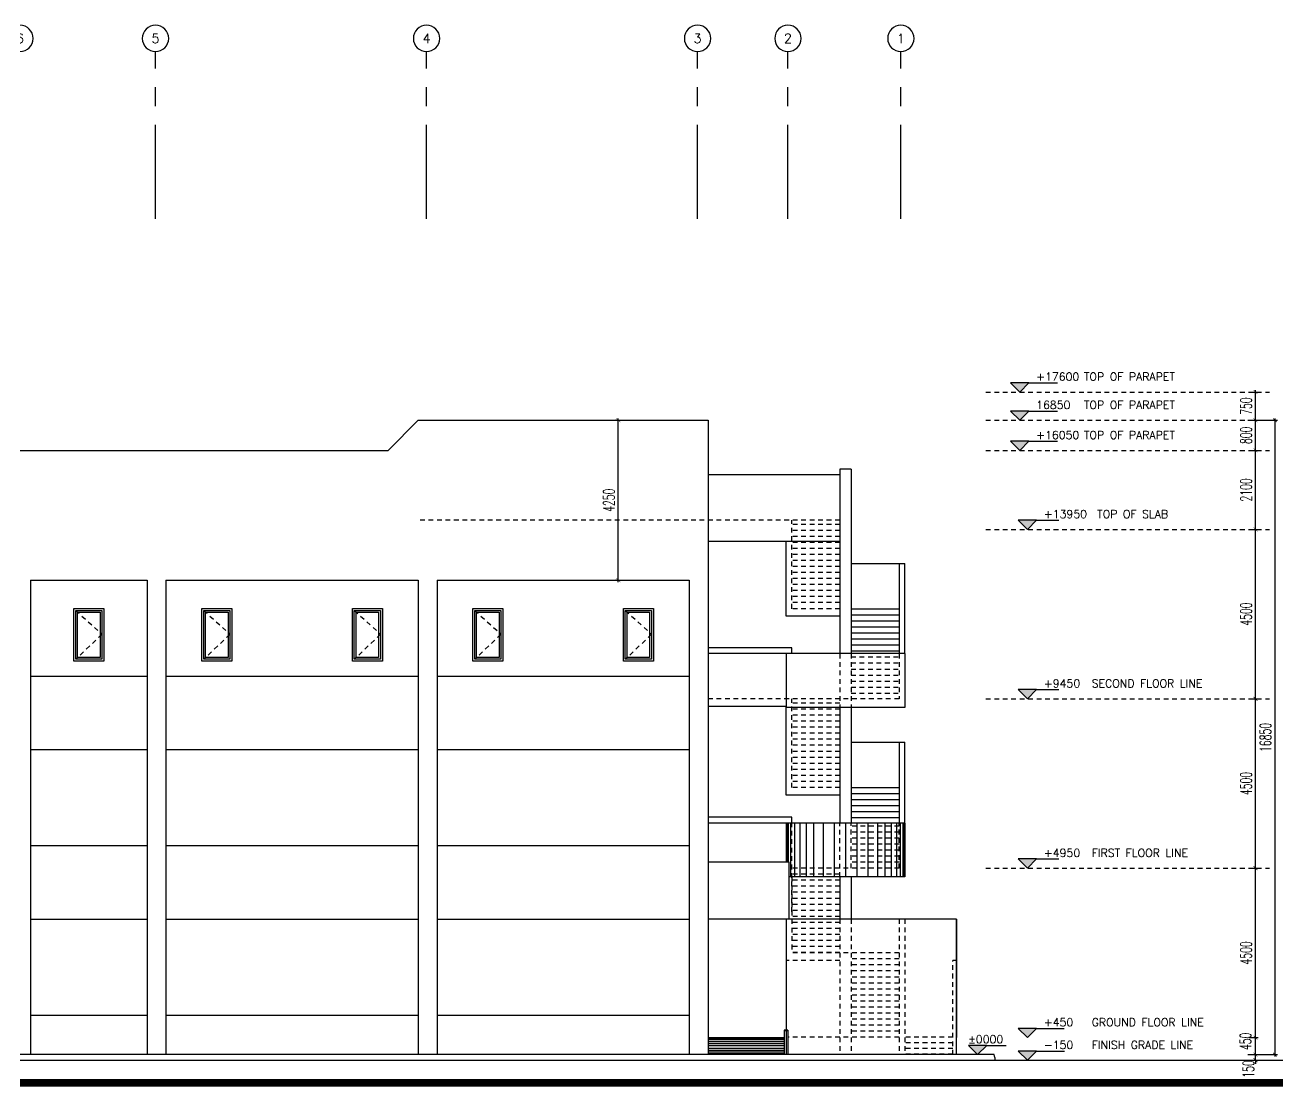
# Model space of a CAD drawing. Extents: x 417569 to 835280, y 43365 to 86819.
# Drawn here: x 417803.84 to 417837.36, y 43396.79 to 43424.99 of the extents above; entities that cross this region are included whole.
import ezdxf
from ezdxf.enums import TextEntityAlignment as Align

# ---------------------------------------------------------------- set-up
doc = ezdxf.new("R2010")
doc.units = 0
doc.header["$MEASUREMENT"] = 0
doc.header["$PDMODE"] = 3
doc.header["$PDSIZE"] = 0.1
doc.linetypes.add('CENTERX2', pattern=[4, 2.5, -0.5, 0.5, -0.5])
doc.linetypes.add('HIDDEN2', pattern=[0.1875, 0.125, -0.0625])
doc.layers.get('0').update_dxf_attribs({"linetype": 'CONTINUOUS'})
doc.layers.get('DEFPOINTS').update_dxf_attribs({"linetype": 'CONTINUOUS'})
for name, color, linetype in [('AX', 6, 'CONTINUOUS'), ('AX-CR', 2, 'CONTINUOUS'), ('AX-TXT', 2, 'CONTINUOUS'), ('AXES', 11, 'CENTERX2'), ('DIM-OUT', 4, 'CONTINUOUS'), ('EL', 2, 'CONTINUOUS'), ('EL-LEVS', 4, 'CONTINUOUS'), ('EL-LEVT', 4, 'CONTINUOUS'), ('Handrail', 4, 'CONTINUOUS'), ('HAT', 11, 'CONTINUOUS'), ('ROOF', 7, 'CONTINUOUS'), ('WALL', 2, 'CONTINUOUS'), ('WIN', 4, 'CONTINUOUS')]:
    doc.layers.add(name, color=color, linetype=linetype)
doc.styles.add('ROMANS', font='ROMANS.shx', dxfattribs={"width": 0.6})
doc.styles.add('S', font='ROMANS.SHX')
doc.dimstyles.new('STANDARD in', dxfattribs={"dimtxt": 0.3, "dimasz": 0.1, "dimexe": 0.07, "dimexo": 0.05, "dimgap": 0.1, "dimtad": 1, "dimdec": 0, "dimlfac": 1000, "dimzin": 0, "dimdsep": 46, "dimtxsty": 'ROMANS', "dimblk": 'ARCHTICK', "dimcen": 0.05, "dimdle": 0.05, "dimclrd": 4, "dimclre": 4, "dimclrt": 2, "dimadec": 0, "dimazin": 0, "dimtfac": 1, "dimtdec": 0, "dimtmove": 2, "dimatfit": 3, "dimldrblk": 'ARCHTICK', "dimfxl": 0, "dimtolj": 1, "dimtzin": 0, "dimarcsym": 0})

# ---------------------------------------------------------------- blocks, each defined once
blk = doc.blocks.new('_ARCHTICK')
at = {"color": 0, "linetype": 'ByBlock', "const_width": 0.15}
blk.add_lwpolyline([(-0.5, -0.5), (0.5, 0.5)], dxfattribs=at)
blk = doc.blocks.new('*D27')
at = {"layer": 'DEFPOINTS', "color": 0}
for p in [(417819.598671718, 43414.50018142045), (417819.598671718, 43414.50018142045), (417819.598671718, 43410.25018142046)]:
    blk.add_point(p, dxfattribs=at)
at = {"layer": 'DIM-OUT', "color": 4, "lineweight": -2}
for p, q in [((417819.548671718, 43414.50018142045), (417819.528671718, 43414.50018142045)), ((417819.598671718, 43410.20018142046), (417819.598671718, 43414.55018142045)), ((417819.548671718, 43410.25018142046), (417819.528671718, 43410.25018142046))]:
    blk.add_line(p, q, dxfattribs=at)
at = {"layer": 'DIM-OUT', "color": 4, "lineweight": -2, "xscale": 0.1, "yscale": 0.1, "zscale": 0.1}
for p, rotation in [((417819.598671718, 43414.50018142045), 90), ((417819.598671718, 43410.25018142046), 270)]:
    blk.add_blockref('_ARCHTICK', p, dxfattribs=dict(at, rotation=rotation))
at = {"layer": 'DIM-OUT', "color": 2, "insert": (417819.348671718, 43412.37518142052), "char_height": 0.3, "attachment_point": 5, "rotation": 90, "style": 'ROMANS'}
blk.add_mtext('\\A1;4250', dxfattribs=at)
blk = doc.blocks.new('AXU')
at = {"layer": 'AX-CR'}
blk.add_circle((0, 350), 350.0000000000014, dxfattribs=at)
at = {"layer": 'AX-TXT', "style": 'ROMANS'}
blk.add_attdef('AX', text='', height=250, dxfattribs=at).set_placement((0, 350), align=Align.MIDDLE)
blk = doc.blocks.new('EL-LEV1')
at = {"layer": 'EL-LEVS'}
blk.add_lwpolyline([(0, 0), (300, 300), (-300, 300)], close=True, dxfattribs=at)
blk.add_solid([(-300, 300), (300, 300), (0, 0)], dxfattribs=at)
at = {"layer": 'EL-LEVT', "style": 'S'}
for tag, p in [('+0000', (534.4857658797991, 369.2273060267325)), ('ELEVATION', (2089.131969895971, 369.2273060267325))]:
    blk.add_attdef(tag, p, '', height=260, dxfattribs=at)
blk = doc.blocks.new('*D37')
at = {"layer": 'DEFPOINTS', "color": 0}
for p in [(417836.2960286603, 43397.65018142045), (417836.5248299839, 43397.65018142045), (417836.2960286603, 43397.50018142044)]:
    blk.add_point(p, dxfattribs=at)
at = {"layer": 'DIM-OUT', "color": 4, "lineweight": -2}
for p, q in [((417836.3460286603, 43397.65018142045), (417836.594829984, 43397.65018142045)), ((417836.5248299839, 43397.65018142045), (417836.5248299839, 43397.75018142045)), ((417836.5248299839, 43397.50018142044), (417836.5248299839, 43397.65018142045)), ((417836.3460286603, 43397.50018142044), (417836.594829984, 43397.50018142044)), ((417836.5248299839, 43397.50018142044), (417836.5248299839, 43397.40018142045))]:
    blk.add_line(p, q, dxfattribs=at)
at = {"layer": 'DIM-OUT', "color": 4, "lineweight": -2, "xscale": 0.1, "yscale": 0.1, "zscale": 0.1}
for p, rotation in [((417836.5248299839, 43397.65018142045), 270), ((417836.5248299839, 43397.50018142044), 90)]:
    blk.add_blockref('_ARCHTICK', p, dxfattribs=dict(at, rotation=rotation))
at = {"layer": 'DIM-OUT', "color": 2, "insert": (417836.3353394685, 43397.26596069432), "char_height": 0.3, "attachment_point": 5, "rotation": 90, "style": 'ROMANS'}
blk.add_mtext('\\A1;150', dxfattribs=at)
blk = doc.blocks.new('*D38')
at = {"layer": 'DEFPOINTS', "color": 0}
for p in [(417836.2960286604, 43398.10018142045), (417836.5248299839, 43398.10018142045), (417836.2960286603, 43397.65018142045)]:
    blk.add_point(p, dxfattribs=at)
at = {"layer": 'DIM-OUT', "color": 4, "lineweight": -2}
for p, q in [((417836.3460286604, 43398.10018142045), (417836.594829984, 43398.10018142045)), ((417836.5248299839, 43397.60018142045), (417836.5248299839, 43398.15018142045)), ((417836.3460286603, 43397.65018142045), (417836.594829984, 43397.65018142045))]:
    blk.add_line(p, q, dxfattribs=at)
at = {"layer": 'DIM-OUT', "color": 4, "lineweight": -2, "xscale": 0.1, "yscale": 0.1, "zscale": 0.1}
for p, rotation in [((417836.5248299839, 43398.10018142045), 90), ((417836.5248299839, 43397.65018142045), 270)]:
    blk.add_blockref('_ARCHTICK', p, dxfattribs=dict(at, rotation=rotation))
at = {"layer": 'DIM-OUT', "color": 2, "insert": (417836.2592613706, 43398.00100755187), "char_height": 0.3, "attachment_point": 5, "rotation": 90, "style": 'ROMANS'}
blk.add_mtext('\\A1;450', dxfattribs=at)
blk = doc.blocks.new('*D39')
at = {"layer": 'DEFPOINTS', "color": 0}
for p in [(417836.2960286603, 43402.60018142044), (417836.5248299839, 43402.60018142044), (417836.2960286604, 43398.10018142045)]:
    blk.add_point(p, dxfattribs=at)
at = {"layer": 'DIM-OUT', "color": 4, "lineweight": -2}
for p, q in [((417836.3460286603, 43402.60018142044), (417836.594829984, 43402.60018142044)), ((417836.5248299839, 43398.05018142045), (417836.5248299839, 43402.65018142045)), ((417836.3460286604, 43398.10018142045), (417836.594829984, 43398.10018142045))]:
    blk.add_line(p, q, dxfattribs=at)
at = {"layer": 'DIM-OUT', "color": 4, "lineweight": -2, "xscale": 0.1, "yscale": 0.1, "zscale": 0.1}
for p, rotation in [((417836.5248299839, 43402.60018142044), 90), ((417836.5248299839, 43398.10018142045), 270)]:
    blk.add_blockref('_ARCHTICK', p, dxfattribs=dict(at, rotation=rotation))
at = {"layer": 'DIM-OUT', "color": 2, "insert": (417836.2748299839, 43400.35018142051), "char_height": 0.3, "attachment_point": 5, "rotation": 90, "style": 'ROMANS'}
blk.add_mtext('\\A1;4500', dxfattribs=at)
blk = doc.blocks.new('*D40')
at = {"layer": 'DEFPOINTS', "color": 0}
for p in [(417836.2960286603, 43407.10018142044), (417836.5248299839, 43407.10018142044), (417836.2960286603, 43402.60018142044)]:
    blk.add_point(p, dxfattribs=at)
at = {"layer": 'DIM-OUT', "color": 4, "lineweight": -2}
for p, q in [((417836.3460286603, 43407.10018142044), (417836.594829984, 43407.10018142044)), ((417836.5248299839, 43402.55018142044), (417836.5248299839, 43407.15018142045)), ((417836.3460286603, 43402.60018142044), (417836.594829984, 43402.60018142044))]:
    blk.add_line(p, q, dxfattribs=at)
at = {"layer": 'DIM-OUT', "color": 4, "lineweight": -2, "xscale": 0.1, "yscale": 0.1, "zscale": 0.1}
for p, rotation in [((417836.5248299839, 43407.10018142044), 90), ((417836.5248299839, 43402.60018142044), 270)]:
    blk.add_blockref('_ARCHTICK', p, dxfattribs=dict(at, rotation=rotation))
at = {"layer": 'DIM-OUT', "color": 2, "insert": (417836.2748299839, 43404.85018142051), "char_height": 0.3, "attachment_point": 5, "rotation": 90, "style": 'ROMANS'}
blk.add_mtext('\\A1;4500', dxfattribs=at)
blk = doc.blocks.new('*D41')
at = {"layer": 'DEFPOINTS', "color": 0}
for p in [(417836.2960286603, 43411.60018142044), (417836.5248299839, 43411.60018142044), (417836.2960286603, 43407.10018142044)]:
    blk.add_point(p, dxfattribs=at)
at = {"layer": 'DIM-OUT', "color": 4, "lineweight": -2}
for p, q in [((417836.5248299839, 43407.05018142044), (417836.5248299839, 43411.65018142045)), ((417836.3460286603, 43411.60018142044), (417836.594829984, 43411.60018142044)), ((417836.3460286603, 43407.10018142044), (417836.594829984, 43407.10018142044))]:
    blk.add_line(p, q, dxfattribs=at)
at = {"layer": 'DIM-OUT', "color": 4, "lineweight": -2, "xscale": 0.1, "yscale": 0.1, "zscale": 0.1}
for p, rotation in [((417836.5248299839, 43411.60018142044), 90), ((417836.5248299839, 43407.10018142044), 270)]:
    blk.add_blockref('_ARCHTICK', p, dxfattribs=dict(at, rotation=rotation))
at = {"layer": 'DIM-OUT', "color": 2, "insert": (417836.2748299839, 43409.35018142051), "char_height": 0.3, "attachment_point": 5, "rotation": 90, "style": 'ROMANS'}
blk.add_mtext('\\A1;4500', dxfattribs=at)
blk = doc.blocks.new('*D42')
at = {"layer": 'DEFPOINTS', "color": 0}
for p in [(417836.2960286603, 43413.70018142044), (417836.5248299839, 43413.70018142044), (417836.2960286603, 43411.60018142044)]:
    blk.add_point(p, dxfattribs=at)
at = {"layer": 'DIM-OUT', "color": 4, "lineweight": -2}
for p, q in [((417836.3460286603, 43413.70018142044), (417836.594829984, 43413.70018142044)), ((417836.5248299839, 43411.55018142044), (417836.5248299839, 43413.75018142044)), ((417836.3460286603, 43411.60018142044), (417836.594829984, 43411.60018142044))]:
    blk.add_line(p, q, dxfattribs=at)
at = {"layer": 'DIM-OUT', "color": 4, "lineweight": -2, "xscale": 0.1, "yscale": 0.1, "zscale": 0.1}
for p, rotation in [((417836.5248299839, 43413.70018142044), 90), ((417836.5248299839, 43411.60018142044), 270)]:
    blk.add_blockref('_ARCHTICK', p, dxfattribs=dict(at, rotation=rotation))
at = {"layer": 'DIM-OUT', "color": 2, "insert": (417836.2748299839, 43412.65018142051), "char_height": 0.3, "attachment_point": 5, "rotation": 90, "style": 'ROMANS'}
blk.add_mtext('\\A1;2100', dxfattribs=at)
blk = doc.blocks.new('*D43')
at = {"layer": 'DEFPOINTS', "color": 0}
for p in [(417836.2960286603, 43414.50018142044), (417836.5248299839, 43414.50018142044), (417836.2960286603, 43413.70018142044)]:
    blk.add_point(p, dxfattribs=at)
at = {"layer": 'DIM-OUT', "color": 4, "lineweight": -2}
for p, q in [((417836.3460286603, 43414.50018142044), (417836.594829984, 43414.50018142044)), ((417836.5248299839, 43413.65018142044), (417836.5248299839, 43414.55018142045)), ((417836.3460286603, 43413.70018142044), (417836.594829984, 43413.70018142044))]:
    blk.add_line(p, q, dxfattribs=at)
at = {"layer": 'DIM-OUT', "color": 4, "lineweight": -2, "xscale": 0.1, "yscale": 0.1, "zscale": 0.1}
for p, rotation in [((417836.5248299839, 43414.50018142044), 90), ((417836.5248299839, 43413.70018142044), 270)]:
    blk.add_blockref('_ARCHTICK', p, dxfattribs=dict(at, rotation=rotation))
at = {"layer": 'DIM-OUT', "color": 2, "insert": (417836.2748299839, 43414.10018142051), "char_height": 0.3, "attachment_point": 5, "rotation": 90, "style": 'ROMANS'}
blk.add_mtext('\\A1;800', dxfattribs=at)
blk = doc.blocks.new('*D44')
at = {"layer": 'DEFPOINTS', "color": 0}
for p in [(417836.2960286603, 43415.25018142045), (417836.5248299839, 43415.25018142045), (417836.2960286603, 43414.50018142044)]:
    blk.add_point(p, dxfattribs=at)
at = {"layer": 'DIM-OUT', "color": 4, "lineweight": -2}
for p, q in [((417836.5248299839, 43414.45018142044), (417836.5248299839, 43415.30018142045)), ((417836.3460286603, 43415.25018142045), (417836.594829984, 43415.25018142045)), ((417836.3460286603, 43414.50018142044), (417836.594829984, 43414.50018142044))]:
    blk.add_line(p, q, dxfattribs=at)
at = {"layer": 'DIM-OUT', "color": 4, "lineweight": -2, "xscale": 0.1, "yscale": 0.1, "zscale": 0.1}
for p, rotation in [((417836.5248299839, 43415.25018142045), 90), ((417836.5248299839, 43414.50018142044), 270)]:
    blk.add_blockref('_ARCHTICK', p, dxfattribs=dict(at, rotation=rotation))
at = {"layer": 'DIM-OUT', "color": 2, "insert": (417836.2748299839, 43414.87518142052), "char_height": 0.3, "attachment_point": 5, "rotation": 90, "style": 'ROMANS'}
blk.add_mtext('\\A1;750', dxfattribs=at)
blk = doc.blocks.new('*D45')
at = {"layer": 'DEFPOINTS', "color": 0}
for p in [(417836.26862341, 43414.50018142044), (417836.2686234099, 43397.65018142045), (417837.0396904245, 43397.65018142045)]:
    blk.add_point(p, dxfattribs=at)
at = {"layer": 'DIM-OUT', "color": 4, "lineweight": -2}
for p, q in [((417836.31862341, 43414.50018142044), (417837.1096904245, 43414.50018142044)), ((417837.0396904245, 43414.55018142045), (417837.0396904245, 43397.60018142044)), ((417836.3186234099, 43397.65018142045), (417837.1096904245, 43397.65018142045))]:
    blk.add_line(p, q, dxfattribs=at)
at = {"layer": 'DIM-OUT', "color": 4, "lineweight": -2, "xscale": 0.1, "yscale": 0.1, "zscale": 0.1}
for p, rotation in [((417837.0396904245, 43414.50018142044), 90), ((417837.0396904245, 43397.65018142045), 270)]:
    blk.add_blockref('_ARCHTICK', p, dxfattribs=dict(at, rotation=rotation))
at = {"layer": 'DIM-OUT', "color": 2, "insert": (417836.7896904245, 43406.07518142051), "char_height": 0.3, "attachment_point": 5, "rotation": 90, "style": 'ROMANS'}
blk.add_mtext('\\A1;16850', dxfattribs=at)

msp = doc.modelspace()

# ---------------------------------------------------------------- linework, layer by layer
for p, q in [((417825.4826596062, 43413.05018142045), (417821.9826596062, 43413.05018142045)), ((417825.4826596061, 43411.28018142046), (417821.9826596063, 43411.28018142045)), ((417824.0576595934, 43409.29517292607), (417824.0576595934, 43411.28018142046)), ((417825.7826596063, 43410.69597581297), (417827.0576596062, 43410.69597581297)), ((417827.0576596062, 43410.69597581297), (417827.0576596062, 43408.30018142045)), ((417827.0576596062, 43410.69597581297), (417827.2076595943, 43410.69597581297)), ((417827.2076595943, 43408.30018142045), (417827.2076595943, 43410.69597581297)), ((417825.4826596063, 43409.29517292607), (417824.0576595934, 43409.29517292607)), ((417824.2076595817, 43408.45345244849), (417821.9826596064, 43408.4534524485)), ((417824.0576595933, 43408.30018142045), (417821.9826596062, 43408.30018142045)), ((417824.2076595817, 43408.3001814205), (417824.2076595817, 43408.45345244849)), ((417824.0576595931, 43406.90018142045), (417821.9826596062, 43406.90018142045)), ((417824.0576595934, 43404.54517292607), (417824.0576595934, 43406.90018142045)), ((417825.7826596063, 43405.94597581297), (417827.0576596062, 43405.94597581297)), ((417827.0576596062, 43405.94597581297), (417827.0576596062, 43403.80018142045)), ((417827.0576596062, 43405.94597581297), (417827.2076595943, 43405.94597581297)), ((417827.2076595943, 43403.80018142045), (417827.2076595943, 43405.94597581297)), ((417825.4826596063, 43404.54517292607), (417824.0576595934, 43404.54517292607)), ((417824.2076595817, 43403.95345244849), (417821.9826596064, 43403.9534524485)), ((417824.2076595817, 43403.95345244849), (417821.9826596064, 43403.9534524485)), ((417824.2076595817, 43403.8001814205), (417824.2076595817, 43403.95345244849)), ((417824.2076595817, 43403.8001814205), (417824.2076595817, 43403.95345244849)), ((417824.0576595934, 43403.80018142045), (417821.9826596064, 43403.80018142045)), ((417824.0576595932, 43401.25997196534), (417824.0576595932, 43401.25018142044))]:
    msp.add_line(p, q)
at = {"color": 11, "linetype": 'HIDDEN2'}
for p, q in [((417825.4826596062, 43411.85018142045), (417814.2531838061, 43411.85018142033)), ((417824.2076595817, 43409.49517292606), (417824.2076595817, 43411.85018142045)), ((417825.4826596062, 43411.73517292611), (417824.2076595817, 43411.73517292611)), ((417825.4826596062, 43411.57517292611), (417824.2076595817, 43411.57517292611)), ((417825.4826596062, 43411.41517292611), (417824.2076595817, 43411.41517292611)), ((417825.4826596062, 43411.2551729261), (417824.2076595817, 43411.2551729261)), ((417825.4826596062, 43411.0951729261), (417824.2076595817, 43411.0951729261)), ((417825.4826596062, 43410.9351729261), (417824.2076595817, 43410.9351729261)), ((417825.4826596062, 43410.77517292609), (417824.2076595817, 43410.77517292609)), ((417825.4826596062, 43410.61517292609), (417824.2076595817, 43410.61517292609)), ((417825.4826596062, 43410.45517292609), (417824.2076595817, 43410.45517292609)), ((417825.4826596062, 43410.29517292608), (417824.2076595817, 43410.29517292608)), ((417825.4826596062, 43410.13517292608), (417824.2076595817, 43410.13517292608)), ((417825.4826596062, 43409.97517292608), (417824.2076595817, 43409.97517292608)), ((417825.4826596062, 43409.81517292607), (417824.2076595817, 43409.81517292607)), ((417825.4826596062, 43409.65517292607), (417824.2076595817, 43409.65517292607)), ((417825.4826596062, 43409.49517292606), (417824.2076595817, 43409.49517292606)), ((417825.4826596061, 43408.30018142045), (417825.4826596061, 43406.86965182544)), ((417825.7826596063, 43408.30018142045), (417825.7826596063, 43406.86965182544)), ((417827.0576596062, 43408.30018142045), (417827.0576596061, 43407.10018142046)), ((417825.7826596063, 43408.21277292605), (417827.0576596062, 43408.21277292605)), ((417825.7826596063, 43408.05197292606), (417827.0576596062, 43408.05197292606)), ((417825.7826596063, 43407.89117292606), (417827.0576596062, 43407.89117292606)), ((417825.7826596063, 43407.73037292606), (417827.0576596062, 43407.73037292606)), ((417825.7826596063, 43407.56957292606), (417827.0576596062, 43407.56957292606)), ((417825.7826596063, 43407.40877292606), (417827.0576596062, 43407.40877292606)), ((417827.0576596061, 43407.10018142045), (417821.9826596062, 43407.10018142045)), ((417824.2076595817, 43404.74517292606), (417824.2076595817, 43407.10018142045)), ((417825.4826596062, 43406.98517292611), (417824.2076595817, 43406.98517292611)), ((417825.7826596063, 43407.24797292607), (417827.0576596062, 43407.24797292607)), ((417825.4826596062, 43406.82517292611), (417824.2076595817, 43406.82517292611)), ((417825.4826596062, 43406.66517292611), (417824.2076595817, 43406.66517292611)), ((417825.4826596062, 43406.5051729261), (417824.2076595817, 43406.5051729261)), ((417825.4826596062, 43406.3451729261), (417824.2076595817, 43406.3451729261)), ((417825.4826596062, 43406.1851729261), (417824.2076595817, 43406.1851729261)), ((417825.4826596062, 43406.02517292609), (417824.2076595817, 43406.02517292609)), ((417825.4826596062, 43405.86517292609), (417824.2076595817, 43405.86517292609)), ((417825.4826596062, 43405.70517292609), (417824.2076595817, 43405.70517292609)), ((417825.4826596062, 43405.54517292608), (417824.2076595817, 43405.54517292608)), ((417825.4826596062, 43405.38517292608), (417824.2076595817, 43405.38517292608)), ((417825.4826596062, 43405.22517292608), (417824.2076595817, 43405.22517292608)), ((417825.4826596062, 43405.06517292607), (417824.2076595817, 43405.06517292607)), ((417825.4826596062, 43404.90517292607), (417824.2076595817, 43404.90517292607)), ((417825.4826596062, 43404.74517292606), (417824.2076595817, 43404.74517292606)), ((417824.2076595817, 43401.44517292611), (417824.2076595817, 43403.8001814205)), ((417825.4826596059, 43402.36965182544), (417825.4826596061, 43403.80018142042)), ((417825.7826596062, 43402.60018142044), (417825.7826596063, 43403.80018142042)), ((417827.0576596062, 43403.72018142047), (417825.7826596061, 43403.72018142047)), ((417827.0576596062, 43402.60018142045), (417827.0576596062, 43403.80018142045)), ((417827.0576596062, 43403.56018142046), (417825.7826596061, 43403.56018142046)), ((417827.0576596062, 43403.40018142046), (417825.7826596061, 43403.40018142046)), ((417827.0576596062, 43403.40018142046), (417825.7826596061, 43403.40018142046)), ((417827.0576596062, 43403.40018142046), (417825.7826596061, 43403.40018142046)), ((417827.0576596062, 43403.24018142046), (417825.7826596061, 43403.24018142046)), ((417827.0576596062, 43403.08018142045), (417825.7826596061, 43403.08018142045)), ((417827.0576596062, 43402.92018142045), (417825.7826596061, 43402.92018142045)), ((417827.0576596062, 43402.60018142044), (417824.2076595817, 43402.60018142045)), ((417827.0576596062, 43402.76018142045), (417825.7826596061, 43402.76018142045)), ((417825.482659606, 43402.44018142045), (417824.2076595817, 43402.44018142045)), ((417824.2076595817, 43402.36965182544), (417824.2076595816, 43400.35018142046)), ((417825.482659606, 43402.28018142044), (417824.2076595817, 43402.28018142044)), ((417825.482659606, 43402.12018142044), (417824.2076595817, 43402.12018142044)), ((417825.482659606, 43401.96018142044), (417824.2076595817, 43401.96018142044)), ((417825.482659606, 43401.80018142043), (417824.2076595817, 43401.80018142043)), ((417825.482659606, 43401.64018142043), (417824.2076595817, 43401.64018142043)), ((417825.482659606, 43401.48018142043), (417824.2076595817, 43401.48018142043)), ((417825.482659606, 43401.32018142042), (417824.2076595817, 43401.32018142042)), ((417825.4826596063, 43401.25018142044), (417825.4826596063, 43397.65018142045)), ((417825.7826596063, 43401.25018142045), (417825.7826596063, 43397.65018142045)), ((417827.0576596062, 43401.25018142045), (417827.0576596062, 43397.65018142045)), ((417827.2076595944, 43401.25018142046), (417827.2076595944, 43397.65018142046)), ((417825.482659606, 43401.16018142042), (417824.2076595817, 43401.16018142042)), ((417825.482659606, 43401.00018142042), (417824.2076595817, 43401.00018142042)), ((417825.482659606, 43400.84018142041), (417824.2076595817, 43400.84018142041)), ((417825.482659606, 43400.68018142041), (417824.2076595817, 43400.68018142041)), ((417825.482659606, 43400.5201814204), (417824.2076595817, 43400.5201814204)), ((417825.482659606, 43400.3601814204), (417824.2076595817, 43400.3601814204)), ((417827.0576596063, 43400.35018142046), (417824.2076595817, 43400.35018142046)), ((417825.4826596063, 43400.15018142045), (417824.0576595932, 43400.15018142047)), ((417827.0576596063, 43400.19018142046), (417825.7826596063, 43400.19018142046)), ((417827.0576596063, 43400.03018142046), (417825.7826596063, 43400.03018142046)), ((417828.4826595944, 43397.65018142045), (417828.4826595943, 43400.15018142045)), ((417828.5826595824, 43400.15018142045), (417828.4826595943, 43400.15018142045)), ((417827.0576596063, 43399.87018142045), (417825.7826596063, 43399.87018142045)), ((417827.0576596063, 43399.71018142045), (417825.7826596063, 43399.71018142045)), ((417827.0576596063, 43399.55018142045), (417825.7826596063, 43399.55018142045)), ((417827.0576596063, 43399.39018142044), (417825.7826596063, 43399.39018142044)), ((417827.0576596063, 43399.23018142044), (417825.7826596063, 43399.23018142044)), ((417827.0576596063, 43399.07018142044), (417825.7826596063, 43399.07018142044)), ((417827.0576596063, 43398.91018142043), (417825.7826596063, 43398.91018142043)), ((417827.0576596063, 43398.75018142043), (417825.7826596063, 43398.75018142043)), ((417827.0576596063, 43398.59018142043), (417825.7826596063, 43398.59018142043)), ((417827.0576596063, 43398.43018142042), (417825.7826596063, 43398.43018142042)), ((417827.0576596063, 43398.27018142042), (417825.7826596063, 43398.27018142042)), ((417827.0576596063, 43398.11018142042), (417824.1026595943, 43398.11018142042)), ((417828.4826595944, 43398.11018142042), (417827.2076595944, 43398.11018142042)), ((417828.4826595944, 43397.96018142041), (417827.2076595944, 43397.96018142041)), ((417828.4826595944, 43397.81018142041), (417827.2076595944, 43397.81018142041)), ((417828.4826595944, 43397.66018142041), (417827.2076595944, 43397.66018142041))]:
    msp.add_line(p, q, dxfattribs=at)
at = {"layer": 'AXES'}
for p, q in [((417807.3038122185, 43419.84817396606), (417807.3038122185, 43424.29383098106)), ((417814.5038122186, 43419.84817396606), (417814.5038122186, 43424.29383098106)), ((417821.7038122186, 43419.84817396606), (417821.7038122186, 43424.29383098106)), ((417824.1038122186, 43419.84817396606), (417824.1038122186, 43424.29383098106)), ((417827.1038122186, 43419.84817396606), (417827.1038122186, 43424.29383098106))]:
    msp.add_line(p, q, dxfattribs=at)
at = {"layer": 'EL', "color": 6}
for p, q in [((417814.2826596063, 43414.50018142046), (417813.4826596064, 43413.70018142046)), ((417814.2826596063, 43414.50018142046), (417821.9826596063, 43414.50018142045)), ((417821.9826596063, 43414.50018142045), (417821.9826596062, 43397.65018142045)), ((417789.3326595954, 43413.70018142046), (417813.4826596064, 43413.70018142046)), ((417803.9826596062, 43410.25018142046), (417803.9826596062, 43397.65018142045)), ((417803.9826596062, 43410.25018142046), (417807.0826595825, 43410.25018142047)), ((417807.0826595825, 43410.25018142047), (417807.0826595824, 43397.65018142045)), ((417807.5826596062, 43410.25018142047), (417807.5826596062, 43397.65018142045)), ((417807.5826596063, 43410.25018142047), (417814.2832879832, 43410.25018142046)), ((417814.2826596063, 43410.25018142046), (417814.2826596063, 43397.65018142045)), ((417814.2832879832, 43410.25018142047), (417814.2832879831, 43397.65018142045)), ((417814.7832880068, 43410.25018142044), (417814.7832880068, 43397.65018142045)), ((417814.7832880068, 43410.25018142047), (417821.4826595825, 43410.25018142046)), ((417821.4826595825, 43410.25018142046), (417821.4826595825, 43397.65018142045))]:
    msp.add_line(p, q, dxfattribs=at)
at = {"layer": 'EL', "color": 4}
for p, q in [((417825.7826596063, 43409.49517292606), (417827.0576596062, 43409.49517292606)), ((417825.7826596063, 43409.33517292606), (417827.0576596062, 43409.33517292606)), ((417825.7826596063, 43409.17517292606), (417827.0576596062, 43409.17517292606)), ((417825.7826596063, 43409.01517292605), (417827.0576596062, 43409.01517292605)), ((417825.7826596063, 43408.85517292605), (417827.0576596062, 43408.85517292605)), ((417825.7826596063, 43408.69517292605), (417827.0576596062, 43408.69517292605)), ((417825.7826596063, 43408.53437292605), (417827.0576596062, 43408.53437292605)), ((417825.7826596063, 43408.37357292605), (417827.0576596062, 43408.37357292605)), ((417825.7826596063, 43404.74517292606), (417827.0576596062, 43404.74517292606)), ((417825.7826596063, 43404.58517292606), (417827.0576596062, 43404.58517292606)), ((417825.7826596063, 43404.42517292606), (417827.0576596062, 43404.42517292606)), ((417825.7826596063, 43404.26517292605), (417827.0576596062, 43404.26517292605)), ((417825.7826596063, 43404.10517292605), (417827.0576596062, 43404.10517292605)), ((417825.7826596063, 43403.94517292605), (417827.0576596062, 43403.94517292605))]:
    msp.add_line(p, q, dxfattribs=at)
at = {"layer": 'EL'}
for p, q in [((417824.0576595934, 43408.30018142045), (417824.0576595932, 43406.86965182544)), ((417827.2076595944, 43408.30018142045), (417824.0576595934, 43408.30018142045)), ((417827.2076595943, 43408.30018142045), (417827.2076595944, 43406.86965182543)), ((417827.2076595944, 43406.86965182544), (417824.0576595932, 43406.86965182544)), ((417824.0576595934, 43403.80018142045), (417824.0576595932, 43402.75997196533)), ((417827.2076595944, 43403.80018142045), (417824.0576595934, 43403.80018142045)), ((417827.2076595943, 43403.80018142045), (417827.2076595944, 43402.36965182543)), ((417827.2076595944, 43402.36965182544), (417824.1326596062, 43402.36965182544)), ((417824.1026595943, 43398.30018142045), (417824.0026595943, 43398.30018142045)), ((417824.0026595943, 43398.30018142045), (417824.0026595943, 43398.27974528338)), ((417824.1026595943, 43398.27974528338), (417824.0026595943, 43398.27974528338)), ((417824.1026595943, 43398.30018142045), (417824.1026595943, 43398.27974528338))]:
    msp.add_line(p, q, dxfattribs=at)
at = {"layer": 'EL', "color": 6}
msp.add_lwpolyline([(417821.9826596063, 43401.25997196534), (417824.1326596062, 43401.25997196534), (417824.1326596062, 43402.75997196534), (417821.9826596063, 43402.75997196534)], dxfattribs=at)
at = {"layer": 'EL-LEVS'}
for p, q in [((417830.5056846806, 43415.49541506531), (417831.2628010346, 43415.49541506531)), ((417830.5056846806, 43414.74541506531), (417831.2628010346, 43414.74541506531)), ((417830.5056846806, 43413.9454150653), (417831.2628010346, 43413.9454150653)), ((417830.7104349551, 43407.34541506531), (417831.3037510895, 43407.34541506531)), ((417830.7104349551, 43402.84541506531), (417831.3037510895, 43402.84541506531)), ((417830.7104349551, 43398.3454150653), (417831.4466329619, 43398.3454150653)), ((417829.3966940879, 43397.89541506531), (417829.9056617285, 43397.89541506531)), ((417830.7097807496, 43397.74279824288), (417831.4501611392, 43397.74279824288))]:
    msp.add_line(p, q, dxfattribs=at)
at = {"layer": 'EL-LEVS', "color": 11, "linetype": 'HIDDEN2'}
for p, q in [((417829.3626842227, 43415.25018142045), (417836.8931297036, 43415.25018142045)), ((417829.3626842227, 43414.50018142044), (417836.8931297036, 43414.50018142044)), ((417829.3626842227, 43413.70018142044), (417836.8931297036, 43413.70018142044)), ((417829.3626842227, 43411.60018142044), (417836.8931297036, 43411.60018142044)), ((417829.3626842227, 43407.10018142044), (417836.8931297036, 43407.10018142044)), ((417829.3626842227, 43402.60018142044), (417836.8931297036, 43402.60018142044))]:
    msp.add_line(p, q, dxfattribs=at)
at = {"layer": 'EL-LEVS', "color": 4}
msp.add_line((417830.7104349551, 43411.84541506531), (417831.3037510895, 43411.84541506531), dxfattribs=at)
at = {"layer": 'Handrail'}
for p, q in [((417824.0026595943, 43398.27974528338), (417824.0026595943, 43397.65018142045)), ((417824.1026595943, 43398.27974528338), (417824.1026595943, 43397.65018142045))]:
    msp.add_line(p, q, dxfattribs=at)
at = {"layer": 'HAT', "color": 11}
for p, q in [((417824.0716268324, 43403.80018142044), (417824.0716268322, 43402.75997196533)), ((417824.1065483236, 43403.80018142044), (417824.1065483235, 43402.75997196533)), ((417824.1763899488, 43403.80018142044), (417824.1763899486, 43402.36965182543)), ((417824.2811530652, 43403.80018142044), (417824.281153065, 43402.36965182543)), ((417824.4208363154, 43403.80018142044), (417824.4208363152, 43402.36965182543)), ((417824.5884567586, 43403.80018142044), (417824.5884567585, 43402.36965182543)), ((417824.7840143949, 43403.80018142044), (417824.7840143947, 43402.36965182543)), ((417825.0424293581, 43403.80018142044), (417825.0424293579, 43402.36965182543)), ((417825.3288901136, 43403.80018142044), (417825.3288901135, 43402.36965182543)), ((417825.6326595939, 43403.80018142044), (417825.6326595937, 43402.36965182543)), ((417825.9364290742, 43403.80018142044), (417825.9364290743, 43402.36965182543)), ((417826.2228898297, 43403.80018142044), (417826.2228898299, 43402.36965182543)), ((417826.4813047929, 43403.80018142044), (417826.481304793, 43402.36965182543)), ((417826.6768624291, 43403.80018142044), (417826.6768624293, 43402.36965182543)), ((417826.8444828724, 43403.80018142044), (417826.8444828726, 43402.36965182543)), ((417826.9841661226, 43403.80018142044), (417826.9841661228, 43402.36965182543)), ((417827.088929239, 43403.80018142044), (417827.0889292392, 43402.36965182543)), ((417827.1587708641, 43403.80018142044), (417827.1587708643, 43402.36965182543)), ((417827.1936923554, 43403.80018142044), (417827.1936923556, 43402.36965182543)), ((417821.9826596062, 43398.10018142045), (417824.0026595943, 43398.10018142046)), ((417821.9826596062, 43398.07481031474), (417824.0026595943, 43398.07481031475)), ((417821.9826596062, 43398.04940784796), (417824.0026595943, 43398.04940784797)), ((417821.9826596062, 43397.99863427548), (417824.0026595943, 43397.99863427549)), ((417821.9826596062, 43397.94786070299), (417824.0026595943, 43397.947860703)), ((417821.9826596062, 43397.89075219434), (417824.0026595943, 43397.89075219435)), ((417821.9826596062, 43397.8209424523), (417824.0026595943, 43397.82094245231)), ((417821.9826596062, 43397.76383394365), (417824.0026595943, 43397.76383394366)), ((417821.9826596062, 43397.71939530732), (417824.0026595943, 43397.71939530733)), ((417821.9826596062, 43397.68132296822), (417824.0026595943, 43397.68132296823))]:
    msp.add_line(p, q, dxfattribs=at)
at = {"layer": 'ROOF'}
for p, q in [((417825.4826596062, 43402.36965182544), (417825.4826596063, 43401.25018142045)), ((417825.7826596063, 43402.36965182544), (417825.7826596063, 43401.25018142045))]:
    msp.add_line(p, q, dxfattribs=at)
at = {"layer": 'WALL'}
for p, q in [((417825.4826596062, 43413.20018142044), (417825.4826596061, 43408.30018142045)), ((417825.7826596062, 43413.20018142044), (417825.4826596062, 43413.20018142044)), ((417825.7826596062, 43413.20018142044), (417825.7826596063, 43408.30018142045)), ((417803.9826596063, 43407.70018142045), (417807.0826595825, 43407.70018142045)), ((417807.5826596062, 43407.70018142045), (417814.2832879832, 43407.70018142045)), ((417814.7832880068, 43407.70018142045), (417821.4820311819, 43407.70018142045)), ((417825.4826596062, 43406.86965182544), (417825.4826596062, 43403.80018142045)), ((417825.7826596062, 43406.86965182544), (417825.7826596063, 43403.80018142045)), ((417803.9826596063, 43405.75018142045), (417807.0826595825, 43405.75018142045)), ((417807.5826596062, 43405.75018142045), (417814.2832879832, 43405.75018142045)), ((417814.7832880068, 43405.75018142046), (417821.4820311819, 43405.75018142045)), ((417803.9826596062, 43403.20018142046), (417807.0826595824, 43403.20018142046)), ((417807.5826596062, 43403.20018142046), (417814.2832879832, 43403.20018142045)), ((417814.7832880068, 43403.20018142045), (417821.4820311819, 43403.20018142045)), ((417803.9826596062, 43401.25018142045), (417807.0826595824, 43401.25018142045)), ((417807.5826596062, 43401.25018142045), (417814.2832879832, 43401.25018142045)), ((417814.7832880068, 43401.25018142046), (417821.4820311819, 43401.25018142045)), ((417828.5826595823, 43401.25018142047), (417824.0576595932, 43401.25018142044)), ((417824.0576595932, 43401.25018142044), (417824.0576595933, 43398.30018142045)), ((417828.5826595825, 43397.65018142045), (417828.5826595824, 43401.25018142046)), ((417828.5826595823, 43401.25018142047), (417828.5826595824, 43398.10018142045)), ((417803.9826596061, 43398.70018142045), (417807.0826595824, 43398.70018142045)), ((417807.5826596062, 43398.70018142045), (417814.2832879831, 43398.70018142045)), ((417814.7832880069, 43398.70018142045), (417821.4820311819, 43398.70018142045))]:
    msp.add_line(p, q, dxfattribs=at)
at = {"layer": 'WALL', "color": 4}
for p, q in [((417829.6044664361, 43397.56843687216), (417829.5840302991, 43397.65018142045)), ((417829.6044664361, 43397.56843687216), (417829.6044664361, 43397.50018142045)), ((417687.8052379776, 43397.50018142045), (417837.2534385474, 43397.50018142044))]:
    msp.add_line(p, q, dxfattribs=at)
at = {"layer": 'WALL', "const_width": 0.2043613707165109}
msp.add_lwpolyline([(417687.8309321285, 43396.89691812757), (417837.2534385474, 43396.89691812757)], dxfattribs=at)
at = {"layer": 'WIN', "linetype": 'HIDDEN2'}
for p, q in [((417805.1837499488, 43409.44909107777), (417805.8815692636, 43408.81544621795)), ((417808.5837499488, 43409.44909107777), (417809.2815692636, 43408.81544621795)), ((417812.5837499489, 43409.44909107777), (417813.2815692637, 43408.81544621795)), ((417815.7837499489, 43409.44909107777), (417816.4815692637, 43408.81544621795)), ((417819.7837499488, 43409.44909107777), (417820.4815692636, 43408.81544621795)), ((417805.8815692636, 43408.81544621795), (417805.1837499489, 43408.15127176313)), ((417809.2815692636, 43408.81544621795), (417808.5837499489, 43408.15127176313)), ((417813.2815692637, 43408.81544621795), (417812.5837499489, 43408.15127176313)), ((417816.4815692637, 43408.81544621795), (417815.783749949, 43408.15127176313)), ((417820.4815692636, 43408.81544621795), (417819.7837499489, 43408.15127176313))]:
    msp.add_line(p, q, dxfattribs=at)
at = {"layer": 'WIN'}
for p, q in [((417824.0576595945, 43398.27974528338), (417824.0576595944, 43398.08600696563)), ((417824.0576595945, 43398.27974528338), (417824.0576595945, 43397.65018142045)), ((417824.0576595943, 43398.27974528338), (417824.0576595943, 43397.65018142045)), ((417829.584030299, 43397.65018142045), (417797.0476864028, 43397.65018142045))]:
    msp.add_line(p, q, dxfattribs=at)
at = {"layer": 'WIN', "color": 4}
for points in [[(417805.1326596061, 43409.50018142044), (417805.9326596062, 43409.50018142044), (417805.9326596063, 43408.10018142044), (417805.1326596062, 43408.10018142044)], [(417808.5326596061, 43409.50018142044), (417809.3326596062, 43409.50018142044), (417809.3326596063, 43408.10018142044), (417808.5326596062, 43408.10018142044)], [(417812.5326596062, 43409.50018142044), (417813.3326596063, 43409.50018142044), (417813.3326596064, 43408.10018142044), (417812.5326596063, 43408.10018142044)], [(417815.7326596062, 43409.50018142044), (417816.5326596063, 43409.50018142044), (417816.5326596064, 43408.10018142044), (417815.7326596063, 43408.10018142044)], [(417819.7326596061, 43409.50018142044), (417820.5326596063, 43409.50018142044), (417820.5326596063, 43408.10018142044), (417819.7326596062, 43408.10018142044)]]:
    msp.add_lwpolyline(points, close=True, dxfattribs=at)
at = {"layer": 'WIN'}
for points in [[(417805.1837499488, 43409.44909107777), (417805.8815692635, 43409.44909107777), (417805.8815692636, 43408.15127176313), (417805.1837499489, 43408.15127176313)], [(417805.2348402915, 43409.39800073508), (417805.8304789208, 43409.39800073508), (417805.8304789209, 43408.2023621058), (417805.2348402916, 43408.2023621058)], [(417808.5837499488, 43409.44909107777), (417809.2815692635, 43409.44909107777), (417809.2815692636, 43408.15127176313), (417808.5837499489, 43408.15127176313)], [(417808.6348402915, 43409.39800073508), (417809.2304789209, 43409.39800073508), (417809.2304789209, 43408.2023621058), (417808.6348402916, 43408.2023621058)], [(417812.5837499489, 43409.44909107777), (417813.2815692636, 43409.44909107777), (417813.2815692637, 43408.15127176313), (417812.5837499489, 43408.15127176313)], [(417812.6348402916, 43409.39800073508), (417813.2304789209, 43409.39800073508), (417813.230478921, 43408.2023621058), (417812.6348402916, 43408.2023621058)], [(417815.7837499489, 43409.44909107777), (417816.4815692636, 43409.44909107777), (417816.4815692637, 43408.15127176313), (417815.783749949, 43408.15127176313)], [(417815.8348402916, 43409.39800073508), (417816.4304789209, 43409.39800073508), (417816.430478921, 43408.2023621058), (417815.8348402916, 43408.2023621058)], [(417819.7837499488, 43409.44909107777), (417820.4815692636, 43409.44909107777), (417820.4815692636, 43408.15127176313), (417819.7837499489, 43408.15127176313)], [(417819.8348402915, 43409.39800073508), (417820.4304789209, 43409.39800073508), (417820.4304789209, 43408.2023621058), (417819.8348402916, 43408.2023621058)]]:
    msp.add_lwpolyline(points, close=True, dxfattribs=at)

# ---------------------------------------------------------------- block references
at = {"layer": 'AX'}
ref = msp.add_blockref('AXU', (417803.7038122186, 43424.29383098106), dxfattribs=dict(at, xscale=-0.001000000047497451, yscale=0.0009999999892897904, zscale=0.001))
ref.add_attrib('AX', '6', dxfattribs={"layer": 'AX-TXT', "height": 0.25, "style": 'ROMANS'}).set_placement((417803.7038122186, 43424.64383098106), align=Align.MIDDLE)
ref = msp.add_blockref('AXU', (417807.3038122185, 43424.29383098106), dxfattribs=dict(at, xscale=-0.001000000047497451, yscale=0.0009999999892897904, zscale=0.001))
ref.add_attrib('AX', '5', dxfattribs={"layer": 'AX-TXT', "height": 0.25, "style": 'ROMANS'}).set_placement((417807.3038122185, 43424.64383098106), align=Align.MIDDLE)
ref = msp.add_blockref('AXU', (417814.5038122186, 43424.29383098106), dxfattribs=dict(at, xscale=-0.001000000047497451, yscale=0.0009999999892897904, zscale=0.001))
ref.add_attrib('AX', '4', dxfattribs={"layer": 'AX-TXT', "height": 0.25, "style": 'ROMANS'}).set_placement((417814.5038122186, 43424.64383098106), align=Align.MIDDLE)
ref = msp.add_blockref('AXU', (417821.7038122186, 43424.29383098106), dxfattribs=dict(at, xscale=-0.001000000047497451, yscale=0.0009999999892897904, zscale=0.001))
ref.add_attrib('AX', '3', dxfattribs={"layer": 'AX-TXT', "height": 0.25, "style": 'ROMANS'}).set_placement((417821.7038122186, 43424.64383098106), align=Align.MIDDLE)
ref = msp.add_blockref('AXU', (417824.1038122186, 43424.29383098106), dxfattribs=dict(at, xscale=-0.001000000047497451, yscale=0.0009999999892897904, zscale=0.001))
ref.add_attrib('AX', '2', dxfattribs={"layer": 'AX-TXT', "height": 0.25, "style": 'ROMANS'}).set_placement((417824.1038122186, 43424.64383098106), align=Align.MIDDLE)
ref = msp.add_blockref('AXU', (417827.1038122186, 43424.29383098106), dxfattribs=dict(at, xscale=-0.001000000047497451, yscale=0.0009999999892897904, zscale=0.001))
ref.add_attrib('AX', '1', dxfattribs={"layer": 'AX-TXT', "height": 0.25, "style": 'ROMANS'}).set_placement((417827.1038122186, 43424.64383098106), align=Align.MIDDLE)
at = {"layer": 'EL-LEVS', "xscale": 0.0008174454828660436, "yscale": 0.0008174454828660436, "zscale": 0.0008174454828660436}
for p, values in [((417830.2604510357, 43415.25018142045), {'+0000': '+17600', 'ELEVATION': 'TOP OF PARAPET'}), ((417830.2604510357, 43414.50018142044), {'+0000': '16850', 'ELEVATION': 'TOP OF PARAPET'}), ((417830.2604510357, 43413.70018142044), {'+0000': '+16050', 'ELEVATION': 'TOP OF PARAPET'}), ((417830.4652013103, 43407.10018142044), {'+0000': '+9450', 'ELEVATION': 'SECOND FLOOR LINE'}), ((417830.4652013103, 43402.60018142044), {'+0000': '+4950', 'ELEVATION': 'FIRST FLOOR LINE'}), ((417830.4652013103, 43398.10018142044), {'+0000': '+450', 'ELEVATION': 'GROUND FLOOR LINE'}), ((417830.4645471047, 43397.49756459802), {'+0000': '-150', 'ELEVATION': 'FINISH GRADE LINE'})]:
    msp.add_blockref('EL-LEV1', p, dxfattribs=at).add_auto_attribs(values)
at = {"layer": 'EL-LEVS', "color": 4, "xscale": 0.0008174454828660436, "yscale": 0.0008174454828660436, "zscale": 0.0008174454828660436}
msp.add_blockref('EL-LEV1', (417830.4652013103, 43411.60018142044), dxfattribs=at).add_auto_attribs({'+0000': '+13950', 'ELEVATION': ' TOP OF SLAB'})
at = {"layer": 'EL-LEVS'}
ref = msp.add_blockref('EL-LEV1', (417829.1433047964, 43397.65018142045), dxfattribs=dict(at, xscale=0.0008174454828660436, yscale=0.0008174454828660436, zscale=0.0008174454828660436))
ref.add_attrib('+0000', '%%P0000', (417828.8947425709, 43397.95200461391), dxfattribs={"layer": 'EL-LEVT', "height": 0.2125358255451714, "style": 'S'})

# ---------------------------------------------------------------- dimensions: what is measured, and where the dimension line sits
at = {"layer": 'DIM-OUT'}
for base, p1, p2, angle, picture, middle in [((417836.5248299839, 43415.25018142045), (417836.2960286603, 43414.50018142044), (417836.2960286603, 43415.25018142045), 270, '*D44', (417836.2748299839, 43414.87518142052)), ((417819.598671718, 43414.50018142045), (417819.598671718, 43410.25018142046), (417819.598671718, 43414.50018142045), 90, '*D27', (417819.348671718, 43412.37518142052)), ((417836.5248299839, 43414.50018142044), (417836.2960286603, 43413.70018142044), (417836.2960286603, 43414.50018142044), 270, '*D43', (417836.2748299839, 43414.10018142051)), ((417837.0396904245, 43397.65018142045), (417836.26862341, 43414.50018142044), (417836.2686234099, 43397.65018142045), 90, '*D45', (417836.7896904245, 43406.07518142051)), ((417836.5248299839, 43413.70018142044), (417836.2960286603, 43411.60018142044), (417836.2960286603, 43413.70018142044), 270, '*D42', (417836.2748299839, 43412.65018142051)), ((417836.5248299839, 43411.60018142044), (417836.2960286603, 43407.10018142044), (417836.2960286603, 43411.60018142044), 270, '*D41', (417836.2748299839, 43409.35018142051)), ((417836.5248299839, 43407.10018142044), (417836.2960286603, 43402.60018142044), (417836.2960286603, 43407.10018142044), 270, '*D40', (417836.2748299839, 43404.85018142051)), ((417836.5248299839, 43402.60018142044), (417836.2960286604, 43398.10018142045), (417836.2960286603, 43402.60018142044), 270, '*D39', (417836.2748299839, 43400.35018142051))]:
    dim = msp.add_linear_dim(base=base, p1=p1, p2=p2, angle=angle, dimstyle='STANDARD in', dxfattribs=at)
    dim.commit()
    dim.dimension.update_dxf_attribs({"geometry": picture, "text_midpoint": middle})
for base, p1, p2, picture, middle in [((417836.5248299839, 43398.10018142045), (417836.2960286603, 43397.65018142045), (417836.2960286604, 43398.10018142045), '*D38', (417836.2592613706, 43398.00100755187)), ((417836.5248299839, 43397.65018142045), (417836.2960286603, 43397.50018142044), (417836.2960286603, 43397.65018142045), '*D37', (417836.3353394685, 43397.26596069432))]:
    dim = msp.add_linear_dim(base=base, p1=p1, p2=p2, angle=270, dimstyle='STANDARD in', dxfattribs=at)
    dim.commit()
    dim.dimension.update_dxf_attribs({"geometry": picture, "text_midpoint": middle, "dimtype": 160})

doc.saveas('drawing.dxf')
